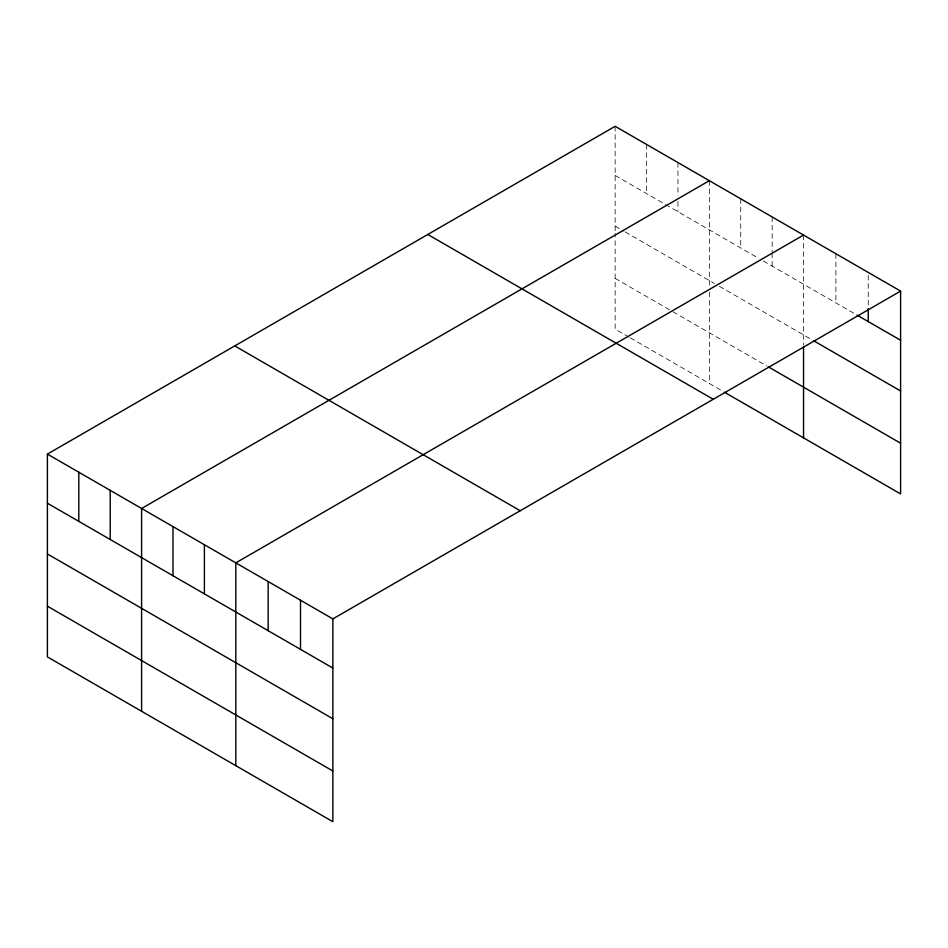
<?xml version="1.0" encoding="UTF-8"?>
<svg xmlns="http://www.w3.org/2000/svg" width="948" height="948" viewBox="0 0 948 948"><rect width="100%" height="100%" fill="white"/><g stroke="black" fill="none" stroke-linecap="round" stroke-linejoin="round"><path stroke-width="0.71" stroke-dasharray="4.74 3.56" d="M615.145 175.451L758.329 258.117M763.353 261.02L855.807 314.392M615.145 226.157L623.938 231.229M625.194 231.964L714.365 283.44M719.39 286.343L812.258 339.953M615.145 278.392L671.67 311.027M672.926 311.75L767.122 366.141M628.962 337.073L615.145 329.098L615.145 233.409M630.219 337.808L721.902 390.742M868.25 275.323L868.25 308.574M835.899 253.756L835.899 302.898M803.549 235.08L803.549 345.084M772.146 216.95L772.146 251.635M772.146 253.08L772.146 266.092M740.744 198.819L740.744 247.961M709.353 180.689L709.353 286.343M709.353 292.15L709.353 383.49M677.95 162.57L677.95 195.809M677.95 201.592L677.95 211.712M646.548 144.44L646.548 193.582M615.145 126.309L615.145 231.964"/><path stroke-width="1.42" d="M900.6 291.107L332.855 618.902L332.855 821.691L47.4 656.893L47.4 454.092L615.145 126.309L900.6 291.107L900.6 493.908L724.414 392.188M709.353 180.689L141.596 508.484L141.596 711.273M803.549 235.08L235.803 562.863L235.803 765.664M857.051 315.115L900.6 340.261M813.503 340.676L900.6 390.967M768.378 366.864L900.6 443.202M427.797 234.476L713.24 399.286M234.76 345.925L520.203 510.723M47.4 454.092L332.855 618.902M47.4 503.234L332.855 668.044M47.4 553.94L332.855 718.75M47.4 606.187L332.855 770.985M868.25 308.574L868.25 321.573M803.549 346.541L803.549 437.869M300.504 600.214L300.504 649.368M268.154 581.539L268.154 630.693M204.401 544.733L204.401 593.886M172.998 526.602L172.998 575.756M110.205 490.353L110.205 539.495M78.803 472.223L78.803 521.364"/></g></svg>
